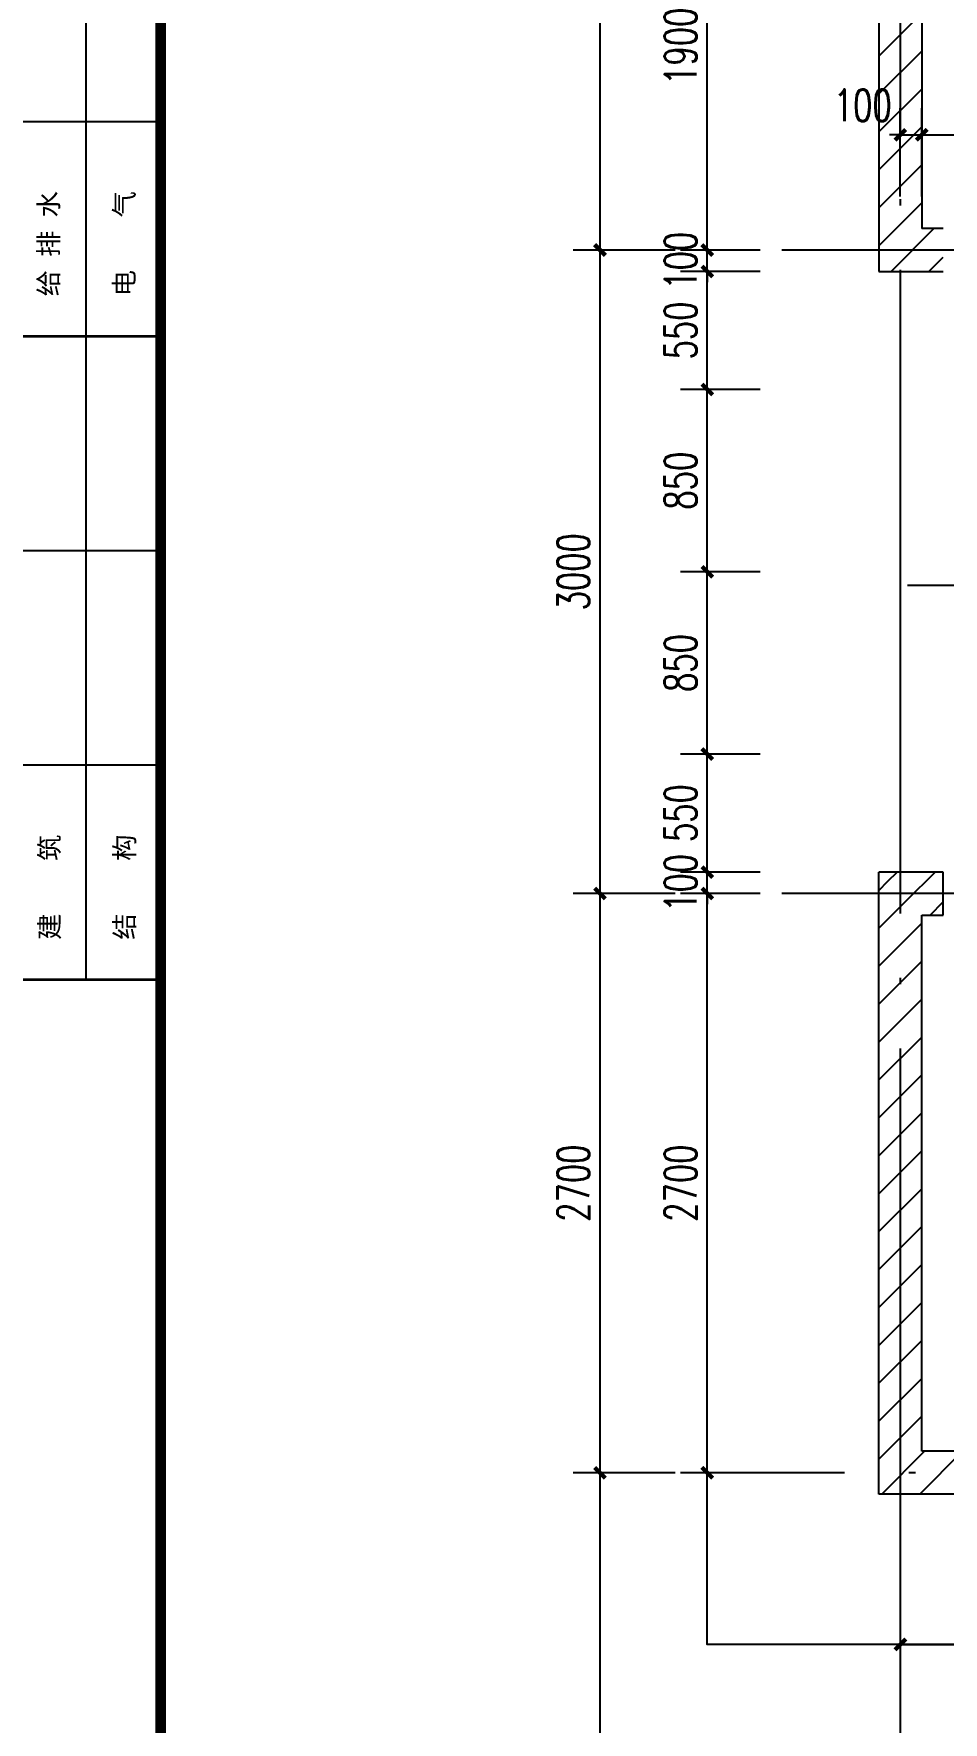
# Model space of a CAD drawing. Extents: x 409931 to 937299, y -508824 to 132289.
# Drawn here: x 613063 to 617303, y -187584 to -179713 of the extents above; entities that cross this region are included whole.
import ezdxf

# ---------------------------------------------------------------- set-up
doc = ezdxf.new("R2010")
doc.units = 0
doc.header["$LTSCALE"] = 1500
doc.header["$MEASUREMENT"] = 0
doc.linetypes.add('DOTE', pattern=[2.42, 2, -0.2, 0.02, -0.2])
doc.layers.get('Defpoints').update_dxf_attribs({"color": 252})
for name, color, linetype in [('00-tk', 151, 'Continuous'), ('A-Wall(建筑墙)', 7, 'Continuous'), ('DIM_ELEV', 3, 'Continuous'), ('DOTE', 1, 'Continuous'), ('PUB_DIM', 3, 'Continuous'), ('PUB_HATCH', 8, 'Continuous')]:
    doc.layers.add(name, color=color, linetype=linetype)
doc.layers.add('TK', color=151, linetype='Continuous', lineweight=13)
doc.styles.add('_TCH_DIM_T3', font='SIMPLEX', dxfattribs={"width": 0.705882, "bigfont": 'GBCBIG'})
doc.styles.add('DS6HT', font='simhei.ttf', dxfattribs={"width": 0.8})
doc.dimstyles.new('_TCH_ARCH&&50', dxfattribs={"dimtxt": 148.75, "dimasz": 50, "dimexe": 125, "dimexo": 150, "dimgap": 50, "dimtad": 1, "dimdec": 0, "dimzin": 0, "dimdsep": 46, "dimtxsty": '_TCH_DIM_T3', "dimblk": 'ARCHTICK', "dimcen": 0.09, "dimclrt": 7, "dimazin": 2, "dimtfac": 1, "dimtdec": 0, "dimtix": 1, "dimtmove": 2, "dimatfit": 3, "dimfxl": 0, "dimtolj": 1, "dimtzin": 0, "dimarcsym": 0})
pattern_1 = [(45, (0, 89.76), (-88.388383, 88.388383), [])]

# ---------------------------------------------------------------- blocks, each defined once
blk = doc.blocks.new('会签')
at = {"layer": '00-tk'}
for p, q in [((-700, 24000), (-700, 6000)), ((0, 14000), (-2000, 14000)), ((0, 10000), (-2000, 10000)), ((0, 8000), (-2000, 8000))]:
    blk.add_line(p, q, dxfattribs=at)
at = {"layer": '00-tk', "const_width": 24.7}
for points in [[(0, 6000), (-2000, 6000), (-2000, 24000)], [(0, 12000), (-2000, 12000)]]:
    blk.add_lwpolyline(points, dxfattribs=at)
at = {"layer": '00-tk', "style": 'DS6HT'}
for s, p in [('给 排 水', (-956, 12372)), ('电    气', (-251, 12372)), ('建    筑', (-948, 6372)), ('结    构', (-248, 6374))]:
    blk.add_text(s, height=180, rotation=90, dxfattribs=at).set_placement(p)
blk = doc.blocks.new('A1')
at = {"layer": 'TK'}
blk.add_line((-40800, 29200), (-40800, 500), dxfattribs=at)
at = {"layer": 'TK', "const_width": 50}
blk.add_lwpolyline([(-40800, 29200), (-500, 29200), (-500, 500), (-40800, 500)], close=True, dxfattribs=at)
at = {"layer": 'TK', "xscale": 0.5, "yscale": 0.5, "zscale": 0.5}
blk.add_blockref('会签', (-40800, 17200), dxfattribs=at)
blk = doc.blocks.new('_ArchTick')
at = {"color": 0, "linetype": 'ByBlock', "const_width": 0.4}
blk.add_lwpolyline([(-0.5, -0.5), (0.5, 0.5)], dxfattribs=at)
blk = doc.blocks.new('*D188')
at = {"layer": 'Defpoints', "color": 0}
for p in [(616202.5, -178821.5), (616598.6, -178821.5), (616598.6, -180721.5)]:
    blk.add_point(p, dxfattribs=at)
at = {"layer": 'PUB_DIM', "color": 0, "lineweight": -2}
for p, q in [((616448.6, -178821.5), (616077.5, -178821.5)), ((616202.5, -180721.5), (616202.5, -178821.5)), ((616448.6, -180721.5), (616077.5, -180721.5))]:
    blk.add_line(p, q, dxfattribs=at)
at = {"layer": 'PUB_DIM', "color": 0, "lineweight": -2, "xscale": 50, "yscale": 50, "zscale": 50}
for p, rotation in [((616202.5, -178821.5), 90), ((616202.5, -180721.5), 270)]:
    blk.add_blockref('_ArchTick', p, dxfattribs=dict(at, rotation=rotation))
at = {"layer": 'PUB_DIM', "color": 7, "insert": (616078.1, -179771.5), "char_height": 148.75, "attachment_point": 5, "rotation": 90, "style": '_TCH_DIM_T3'}
blk.add_mtext('\\A1;1900', dxfattribs=at)
blk = doc.blocks.new('*D189')
at = {"layer": 'Defpoints', "color": 0}
for p in [(616202.5, -180721.5), (616598.6, -180721.5), (616598.6, -180821.5)]:
    blk.add_point(p, dxfattribs=at)
at = {"layer": 'PUB_DIM', "color": 0, "lineweight": -2}
for p, q in [((616202.5, -180721.5), (616202.5, -180671.5)), ((616448.6, -180721.5), (616077.5, -180721.5)), ((616202.5, -180821.5), (616202.5, -180721.5)), ((616448.6, -180821.5), (616077.5, -180821.5)), ((616202.5, -180821.5), (616202.5, -180871.5))]:
    blk.add_line(p, q, dxfattribs=at)
at = {"layer": 'PUB_DIM', "color": 0, "lineweight": -2, "xscale": 50, "yscale": 50, "zscale": 50}
for p, rotation in [((616202.5, -180721.5), 270), ((616202.5, -180821.5), 90)]:
    blk.add_blockref('_ArchTick', p, dxfattribs=dict(at, rotation=rotation))
at = {"layer": 'PUB_DIM', "color": 7, "insert": (616078.1, -180771.5), "char_height": 148.75, "attachment_point": 5, "rotation": 90, "style": '_TCH_DIM_T3'}
blk.add_mtext('\\A1;100', dxfattribs=at)
blk = doc.blocks.new('*D190')
at = {"layer": 'Defpoints', "color": 0}
for p in [(616202.5, -180821.5), (616598.6, -180821.5), (616598.6, -181371.6)]:
    blk.add_point(p, dxfattribs=at)
at = {"layer": 'PUB_DIM', "color": 0, "lineweight": -2}
for p, q in [((616448.6, -180821.5), (616077.5, -180821.5)), ((616202.5, -181371.6), (616202.5, -180821.5)), ((616448.6, -181371.6), (616077.5, -181371.6))]:
    blk.add_line(p, q, dxfattribs=at)
at = {"layer": 'PUB_DIM', "color": 0, "lineweight": -2, "xscale": 50, "yscale": 50, "zscale": 50}
for p, rotation in [((616202.5, -180821.5), 90), ((616202.5, -181371.6), 270)]:
    blk.add_blockref('_ArchTick', p, dxfattribs=dict(at, rotation=rotation))
at = {"layer": 'PUB_DIM', "color": 7, "insert": (616078.1, -181096.5), "char_height": 148.75, "attachment_point": 5, "rotation": 90, "style": '_TCH_DIM_T3'}
blk.add_mtext('\\A1;550', dxfattribs=at)
blk = doc.blocks.new('*D191')
at = {"layer": 'Defpoints', "color": 0}
for p in [(616202.5, -181371.6), (616598.6, -181371.6), (616598.6, -182221.5)]:
    blk.add_point(p, dxfattribs=at)
at = {"layer": 'PUB_DIM', "color": 0, "lineweight": -2}
for p, q in [((616448.6, -181371.6), (616077.5, -181371.6)), ((616202.5, -182221.5), (616202.5, -181371.6)), ((616448.6, -182221.5), (616077.5, -182221.5))]:
    blk.add_line(p, q, dxfattribs=at)
at = {"layer": 'PUB_DIM', "color": 0, "lineweight": -2, "xscale": 50, "yscale": 50, "zscale": 50}
for p, rotation in [((616202.5, -181371.6), 90), ((616202.5, -182221.5), 270)]:
    blk.add_blockref('_ArchTick', p, dxfattribs=dict(at, rotation=rotation))
at = {"layer": 'PUB_DIM', "color": 7, "insert": (616078.1, -181796.5), "char_height": 148.75, "attachment_point": 5, "rotation": 90, "style": '_TCH_DIM_T3'}
blk.add_mtext('\\A1;850', dxfattribs=at)
blk = doc.blocks.new('*D192')
at = {"layer": 'Defpoints', "color": 0}
for p in [(616202.5, -182221.5), (616598.6, -182221.5), (616598.6, -183071.4)]:
    blk.add_point(p, dxfattribs=at)
at = {"layer": 'PUB_DIM', "color": 0, "lineweight": -2}
for p, q in [((616448.6, -182221.5), (616077.5, -182221.5)), ((616202.5, -183071.4), (616202.5, -182221.5)), ((616448.6, -183071.4), (616077.5, -183071.4))]:
    blk.add_line(p, q, dxfattribs=at)
at = {"layer": 'PUB_DIM', "color": 0, "lineweight": -2, "xscale": 50, "yscale": 50, "zscale": 50}
for p, rotation in [((616202.5, -182221.5), 90), ((616202.5, -183071.4), 270)]:
    blk.add_blockref('_ArchTick', p, dxfattribs=dict(at, rotation=rotation))
at = {"layer": 'PUB_DIM', "color": 7, "insert": (616078.1, -182646.4), "char_height": 148.75, "attachment_point": 5, "rotation": 90, "style": '_TCH_DIM_T3'}
blk.add_mtext('\\A1;850', dxfattribs=at)
blk = doc.blocks.new('*D193')
at = {"layer": 'Defpoints', "color": 0}
for p in [(616202.5, -183071.4), (616598.6, -183071.4), (616598.6, -183621.5)]:
    blk.add_point(p, dxfattribs=at)
at = {"layer": 'PUB_DIM', "color": 0, "lineweight": -2}
for p, q in [((616448.6, -183071.4), (616077.5, -183071.4)), ((616202.5, -183621.5), (616202.5, -183071.4)), ((616448.6, -183621.5), (616077.5, -183621.5))]:
    blk.add_line(p, q, dxfattribs=at)
at = {"layer": 'PUB_DIM', "color": 0, "lineweight": -2, "xscale": 50, "yscale": 50, "zscale": 50}
for p, rotation in [((616202.5, -183071.4), 90), ((616202.5, -183621.5), 270)]:
    blk.add_blockref('_ArchTick', p, dxfattribs=dict(at, rotation=rotation))
at = {"layer": 'PUB_DIM', "color": 7, "insert": (616078.1, -183346.4), "char_height": 148.75, "attachment_point": 5, "rotation": 90, "style": '_TCH_DIM_T3'}
blk.add_mtext('\\A1;550', dxfattribs=at)
blk = doc.blocks.new('*D194')
at = {"layer": 'Defpoints', "color": 0}
for p in [(616202.5, -183621.5), (616598.6, -183621.5), (616598.6, -183721.5)]:
    blk.add_point(p, dxfattribs=at)
at = {"layer": 'PUB_DIM', "color": 0, "lineweight": -2}
for p, q in [((616448.6, -183621.5), (616077.5, -183621.5)), ((616202.5, -183621.5), (616202.5, -183571.5)), ((616202.5, -183721.5), (616202.5, -183621.5)), ((616448.6, -183721.5), (616077.5, -183721.5)), ((616202.5, -183721.5), (616202.5, -183771.5))]:
    blk.add_line(p, q, dxfattribs=at)
at = {"layer": 'PUB_DIM', "color": 0, "lineweight": -2, "xscale": 50, "yscale": 50, "zscale": 50}
for p, rotation in [((616202.5, -183621.5), 270), ((616202.5, -183721.5), 90)]:
    blk.add_blockref('_ArchTick', p, dxfattribs=dict(at, rotation=rotation))
at = {"layer": 'PUB_DIM', "color": 7, "insert": (616078.1, -183671.5), "char_height": 148.75, "attachment_point": 5, "rotation": 90, "style": '_TCH_DIM_T3'}
blk.add_mtext('\\A1;100', dxfattribs=at)
blk = doc.blocks.new('*D195')
at = {"layer": 'Defpoints', "color": 0}
for p in [(616202.5, -183721.5), (616598.6, -183721.5), (616598.6, -186421.5)]:
    blk.add_point(p, dxfattribs=at)
at = {"layer": 'PUB_DIM', "color": 0, "lineweight": -2}
for p, q in [((616448.6, -183721.5), (616077.5, -183721.5)), ((616202.5, -186421.5), (616202.5, -183721.5)), ((616448.6, -186421.5), (616077.5, -186421.5))]:
    blk.add_line(p, q, dxfattribs=at)
at = {"layer": 'PUB_DIM', "color": 0, "lineweight": -2, "xscale": 50, "yscale": 50, "zscale": 50}
for p, rotation in [((616202.5, -183721.5), 90), ((616202.5, -186421.5), 270)]:
    blk.add_blockref('_ArchTick', p, dxfattribs=dict(at, rotation=rotation))
at = {"layer": 'PUB_DIM', "color": 7, "insert": (616078.1, -185071.5), "char_height": 148.75, "attachment_point": 5, "rotation": 90, "style": '_TCH_DIM_T3'}
blk.add_mtext('\\A1;2700', dxfattribs=at)
blk = doc.blocks.new('*D196')
at = {"layer": 'Defpoints', "color": 0}
for p in [(615702.5, -183721.5), (616202.5, -183721.5), (616202.5, -186421.5)]:
    blk.add_point(p, dxfattribs=at)
at = {"layer": 'PUB_DIM', "color": 0, "lineweight": -2}
for p, q in [((616052.5, -183721.5), (615577.5, -183721.5)), ((615702.5, -186421.5), (615702.5, -183721.5)), ((616052.5, -186421.5), (615577.5, -186421.5))]:
    blk.add_line(p, q, dxfattribs=at)
at = {"layer": 'PUB_DIM', "color": 0, "lineweight": -2, "xscale": 50, "yscale": 50, "zscale": 50}
for p, rotation in [((615702.5, -183721.5), 90), ((615702.5, -186421.5), 270)]:
    blk.add_blockref('_ArchTick', p, dxfattribs=dict(at, rotation=rotation))
at = {"layer": 'PUB_DIM', "color": 7, "insert": (615578.1, -185071.5), "char_height": 148.75, "attachment_point": 5, "rotation": 90, "style": '_TCH_DIM_T3'}
blk.add_mtext('\\A1;2700', dxfattribs=at)
blk = doc.blocks.new('*D197')
at = {"layer": 'Defpoints', "color": 0}
for p in [(615702.5, -180721.5), (616202.5, -180721.5), (616202.5, -183721.5)]:
    blk.add_point(p, dxfattribs=at)
at = {"layer": 'PUB_DIM', "color": 0, "lineweight": -2}
for p, q in [((616052.5, -180721.5), (615577.5, -180721.5)), ((615702.5, -183721.5), (615702.5, -180721.5)), ((616052.5, -183721.5), (615577.5, -183721.5))]:
    blk.add_line(p, q, dxfattribs=at)
at = {"layer": 'PUB_DIM', "color": 0, "lineweight": -2, "xscale": 50, "yscale": 50, "zscale": 50}
for p, rotation in [((615702.5, -180721.5), 90), ((615702.5, -183721.5), 270)]:
    blk.add_blockref('_ArchTick', p, dxfattribs=dict(at, rotation=rotation))
at = {"layer": 'PUB_DIM', "color": 7, "insert": (615578.1, -182221.5), "char_height": 148.75, "attachment_point": 5, "rotation": 90, "style": '_TCH_DIM_T3'}
blk.add_mtext('\\A1;3000', dxfattribs=at)
blk = doc.blocks.new('*D198')
at = {"layer": 'Defpoints', "color": 0}
for p in [(615702.5, -178021.5), (616202.5, -178021.5), (616202.5, -180721.5)]:
    blk.add_point(p, dxfattribs=at)
at = {"layer": 'PUB_DIM', "color": 0, "lineweight": -2}
for p, q in [((616052.5, -178021.5), (615577.5, -178021.5)), ((615702.5, -180721.5), (615702.5, -178021.5)), ((616052.5, -180721.5), (615577.5, -180721.5))]:
    blk.add_line(p, q, dxfattribs=at)
at = {"layer": 'PUB_DIM', "color": 0, "lineweight": -2, "xscale": 50, "yscale": 50, "zscale": 50}
for p, rotation in [((615702.5, -178021.5), 90), ((615702.5, -180721.5), 270)]:
    blk.add_blockref('_ArchTick', p, dxfattribs=dict(at, rotation=rotation))
at = {"layer": 'PUB_DIM', "color": 7, "insert": (615578.1, -179371.5), "char_height": 148.75, "attachment_point": 5, "rotation": 90, "style": '_TCH_DIM_T3'}
blk.add_mtext('\\A1;2700', dxfattribs=at)
blk = doc.blocks.new('*D211')
at = {"layer": 'Defpoints', "color": 0}
for p in [(617102.5, -186934.5), (619302.5, -186934.5), (619302.5, -187721.5)]:
    blk.add_point(p, dxfattribs=at)
at = {"layer": 'PUB_DIM', "color": 0, "lineweight": -2}
for p, q in [((617102.5, -187084.5), (617102.5, -187846.5)), ((619302.5, -187084.5), (619302.5, -187846.5)), ((617102.5, -187721.5), (619302.5, -187721.5))]:
    blk.add_line(p, q, dxfattribs=at)
at = {"layer": 'PUB_DIM', "color": 0, "lineweight": -2, "xscale": 50, "yscale": 50, "zscale": 50, "rotation": 180}
blk.add_blockref('_ArchTick', (617102.5, -187721.5), dxfattribs=at)
at = {"layer": 'PUB_DIM', "color": 0, "lineweight": -2, "xscale": 50, "yscale": 50, "zscale": 50}
blk.add_blockref('_ArchTick', (619302.5, -187721.5), dxfattribs=at)
at = {"layer": 'PUB_DIM', "color": 7, "insert": (618202.5, -187597.1), "char_height": 148.75, "attachment_point": 5, "style": '_TCH_DIM_T3'}
blk.add_mtext('\\A1;2200', dxfattribs=at)
blk = doc.blocks.new('*D213')
at = {"layer": 'Defpoints', "color": 0}
for p in [(617102.5, -186784.5), (619302.5, -186784.5), (619302.5, -187221.5)]:
    blk.add_point(p, dxfattribs=at)
at = {"layer": 'PUB_DIM', "color": 0, "lineweight": -2}
for p, q in [((617102.5, -186934.5), (617102.5, -187346.5)), ((619302.5, -186934.5), (619302.5, -187346.5)), ((617102.5, -187221.5), (619302.5, -187221.5))]:
    blk.add_line(p, q, dxfattribs=at)
at = {"layer": 'PUB_DIM', "color": 0, "lineweight": -2, "xscale": 50, "yscale": 50, "zscale": 50, "rotation": 180}
blk.add_blockref('_ArchTick', (617102.5, -187221.5), dxfattribs=at)
at = {"layer": 'PUB_DIM', "color": 0, "lineweight": -2, "xscale": 50, "yscale": 50, "zscale": 50}
blk.add_blockref('_ArchTick', (619302.5, -187221.5), dxfattribs=at)
at = {"layer": 'PUB_DIM', "color": 7, "insert": (618202.5, -187097.1), "char_height": 148.75, "attachment_point": 5, "style": '_TCH_DIM_T3'}
blk.add_mtext('\\A1;2200', dxfattribs=at)
blk = doc.blocks.new('*D231')
at = {"layer": 'Defpoints', "color": 0}
for p in [(617202.5, -180184.5), (617102.5, -180621.5), (617202.5, -180621.5)]:
    blk.add_point(p, dxfattribs=at)
at = {"layer": 'PUB_DIM', "color": 0, "lineweight": -2}
for p, q in [((617102.5, -180471.5), (617102.5, -180059.5)), ((617202.5, -180471.5), (617202.5, -180059.5)), ((617102.5, -180184.5), (617052.5, -180184.5)), ((617102.5, -180184.5), (617202.5, -180184.5)), ((617202.5, -180184.5), (617252.5, -180184.5))]:
    blk.add_line(p, q, dxfattribs=at)
at = {"layer": 'PUB_DIM', "color": 0, "lineweight": -2, "xscale": 50, "yscale": 50, "zscale": 50}
blk.add_blockref('_ArchTick', (617102.5, -180184.5), dxfattribs=at)
at = {"layer": 'PUB_DIM', "color": 0, "lineweight": -2, "xscale": 50, "yscale": 50, "zscale": 50, "rotation": 180}
blk.add_blockref('_ArchTick', (617202.5, -180184.5), dxfattribs=at)
at = {"layer": 'PUB_DIM', "color": 7, "insert": (616927.5, -180047), "char_height": 148.75, "attachment_point": 5, "style": '_TCH_DIM_T3'}
blk.add_mtext('\\A1;100', dxfattribs=at)
blk = doc.blocks.new('*D232')
at = {"layer": 'Defpoints', "color": 0}
for p in [(618602.5, -180184.5), (617202.5, -180621.5), (618602.5, -180621.5)]:
    blk.add_point(p, dxfattribs=at)
at = {"layer": 'PUB_DIM', "color": 0, "lineweight": -2}
for p, q in [((617202.5, -180471.5), (617202.5, -180059.5)), ((618602.5, -180471.5), (618602.5, -180059.5)), ((617202.5, -180184.5), (618602.5, -180184.5))]:
    blk.add_line(p, q, dxfattribs=at)
at = {"layer": 'PUB_DIM', "color": 0, "lineweight": -2, "xscale": 50, "yscale": 50, "zscale": 50, "rotation": 180}
blk.add_blockref('_ArchTick', (617202.5, -180184.5), dxfattribs=at)
at = {"layer": 'PUB_DIM', "color": 0, "lineweight": -2, "xscale": 50, "yscale": 50, "zscale": 50}
blk.add_blockref('_ArchTick', (618602.5, -180184.5), dxfattribs=at)
at = {"layer": 'PUB_DIM', "color": 7, "insert": (617902.5, -180060.1), "char_height": 148.75, "attachment_point": 5, "style": '_TCH_DIM_T3'}
blk.add_mtext('\\A1;1400', dxfattribs=at)

msp = doc.modelspace()

# ---------------------------------------------------------------- hatches: boundary and pattern name
at = {"layer": 'PUB_HATCH'}
h = msp.add_hatch(dxfattribs=at)
h.set_pattern_fill('普通砖', color=256, scale=50, style=0)
h.set_pattern_definition(pattern_1)
h.paths.add_polyline_path([(617202.5, -178121.5), (617002.5, -177921.5), (617002.5, -180821.5), (617202.5, -180621.5)])
h = msp.add_hatch(dxfattribs=at)
h.set_pattern_fill('普通砖', color=256, scale=50, style=0)
h.set_pattern_definition(pattern_1)
h.paths.add_polyline_path([(617002.5, -180821.5), (617302.5, -180821.5), (617302.5, -180621.5), (617202.5, -180621.5)])
h = msp.add_hatch(dxfattribs=at)
h.set_pattern_fill('普通砖', color=256, scale=50, style=0)
h.set_pattern_definition(pattern_1)
h.paths.add_polyline_path([(617002.5, -186521.5), (617202.5, -186321.5), (617202.5, -183821.5), (617002.5, -183621.5)])
h = msp.add_hatch(dxfattribs=at)
h.set_pattern_fill('普通砖', color=256, scale=50, style=0)
h.set_pattern_definition(pattern_1)
h.paths.add_polyline_path([(617202.5, -183821.5), (617302.5, -183821.5), (617302.5, -183621.5), (617002.5, -183621.5)])
h = msp.add_hatch(dxfattribs=at)
h.set_pattern_fill('普通砖', color=256, scale=50, style=0)
h.set_pattern_definition(pattern_1)
h.paths.add_polyline_path([(623002.5, -186321.5), (617202.5, -186321.5), (617002.5, -186521.5), (623002.5, -186521.5)])

# ---------------------------------------------------------------- linework, layer by layer
at = {"layer": 'A-Wall(建筑墙)'}
for p, q in [((617002.5, -177921.5), (617002.5, -180821.5)), ((617202.5, -178121.5), (617202.5, -180621.5)), ((617302.5, -180621.5), (617202.5, -180621.5)), ((617002.5, -180821.5), (617302.5, -180821.5)), ((617002.5, -186521.5), (617002.5, -183621.5)), ((617302.5, -183621.5), (617002.5, -183621.5)), ((617302.5, -183821.5), (617302.5, -183621.5)), ((617202.5, -186321.5), (617202.5, -183821.5)), ((617202.5, -183821.5), (617302.5, -183821.5)), ((623002.5, -186321.5), (617202.5, -186321.5)), ((623002.5, -186521.5), (617002.5, -186521.5))]:
    msp.add_line(p, q, dxfattribs=at)
at = {"layer": 'Defpoints'}
for points in [[(615702.5, -176621.5), (624602.5, -176621.5), (624602.5, -187721.5), (615702.5, -187721.5)], [(616202.5, -177121.5), (624102.5, -177121.5), (624102.5, -187221.5), (616202.5, -187221.5)]]:
    msp.add_lwpolyline(points, close=True, dxfattribs=at)
at = {"layer": 'DIM_ELEV'}
msp.add_line((617136.4, -182283.9), (617636.4, -182283.9), dxfattribs=at)
at = {"layer": 'DOTE', "color": 1, "linetype": 'DOTE'}
for p, q in [((617102.5, -177183.9), (617102.5, -187221.5)), ((619550, -180721.5), (616202.5, -180721.5)), ((619550, -183721.5), (616202.5, -183721.5)), ((624102.5, -186421.5), (616202.5, -186421.5))]:
    msp.add_line(p, q, dxfattribs=at)

# ---------------------------------------------------------------- block references
at = {"layer": 'TK'}
msp.add_blockref('A1', (654454.8, -204323.5), dxfattribs=at)

# ---------------------------------------------------------------- dimensions: what is measured, and where the dimension line sits
at = {"layer": 'PUB_DIM'}
for p1, p2, distance, picture, middle in [((616202.5, -180721.5), (616202.5, -178021.5), 500, '*D198', (615578.1, -179371.5)), ((616598.6, -180721.5), (616598.6, -178821.5), 396.1, '*D188', (616078.1, -179771.5)), ((617202.5, -180621.5), (618602.5, -180621.5), 437, '*D232', (617902.5, -180060.1)), ((616598.6, -180821.5), (616598.6, -180721.5), 396.1, '*D189', (616078.1, -180771.5)), ((616202.5, -183721.5), (616202.5, -180721.5), 500, '*D197', (615578.1, -182221.5)), ((616598.6, -181371.6), (616598.6, -180821.5), 396.1, '*D190', (616078.1, -181096.5)), ((616598.6, -182221.5), (616598.6, -181371.6), 396.1, '*D191', (616078.1, -181796.5)), ((616598.6, -183071.4), (616598.6, -182221.5), 396.1, '*D192', (616078.1, -182646.4)), ((616598.6, -183621.5), (616598.6, -183071.4), 396.1, '*D193', (616078.1, -183346.4)), ((616598.6, -183721.5), (616598.6, -183621.5), 396.1, '*D194', (616078.1, -183671.5)), ((616202.5, -186421.5), (616202.5, -183721.5), 500, '*D196', (615578.1, -185071.5)), ((616598.6, -186421.5), (616598.6, -183721.5), 396.1, '*D195', (616078.1, -185071.5)), ((617102.5, -186784.5), (619302.5, -186784.5), -437, '*D213', (618202.5, -187097.1)), ((617102.5, -186934.5), (619302.5, -186934.5), -787, '*D211', (618202.5, -187597.1))]:
    dim = msp.add_aligned_dim(p1=p1, p2=p2, distance=distance, dimstyle='_TCH_ARCH&&50', dxfattribs=at)
    dim.commit()
    dim.dimension.update_dxf_attribs({"geometry": picture, "text_midpoint": middle})
dim = msp.add_linear_dim(base=(617202.5, -180184.5), p1=(617102.5, -180621.5), p2=(617202.5, -180621.5), angle=0, dimstyle='_TCH_ARCH&&50', dxfattribs=at)
dim.commit()
dim.dimension.update_dxf_attribs({"geometry": '*D231', "text_midpoint": (616927.5, -180047), "dimtype": 129})

doc.saveas('drawing.dxf')
